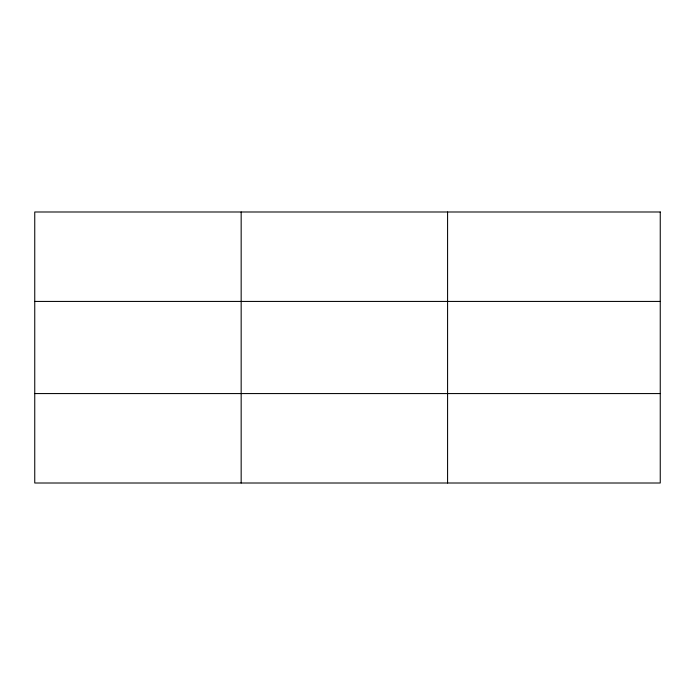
<?xml version="1.0" encoding="UTF-8"?>
<svg xmlns="http://www.w3.org/2000/svg" width="695" height="695" viewBox="0 0 695 695"><rect width="100%" height="100%" fill="white"/><g stroke="black" fill="none" stroke-linecap="round" stroke-linejoin="round"><path stroke-width="1.04" d="M241.165 483.008L241.165 211.992M447.58 483.008L447.58 211.992M34.75 301.43L660.25 301.43M34.75 393.57L660.25 393.57M660.25 211.992L660.25 483.008L34.75 483.008L34.75 211.992L660.25 211.992"/></g></svg>
